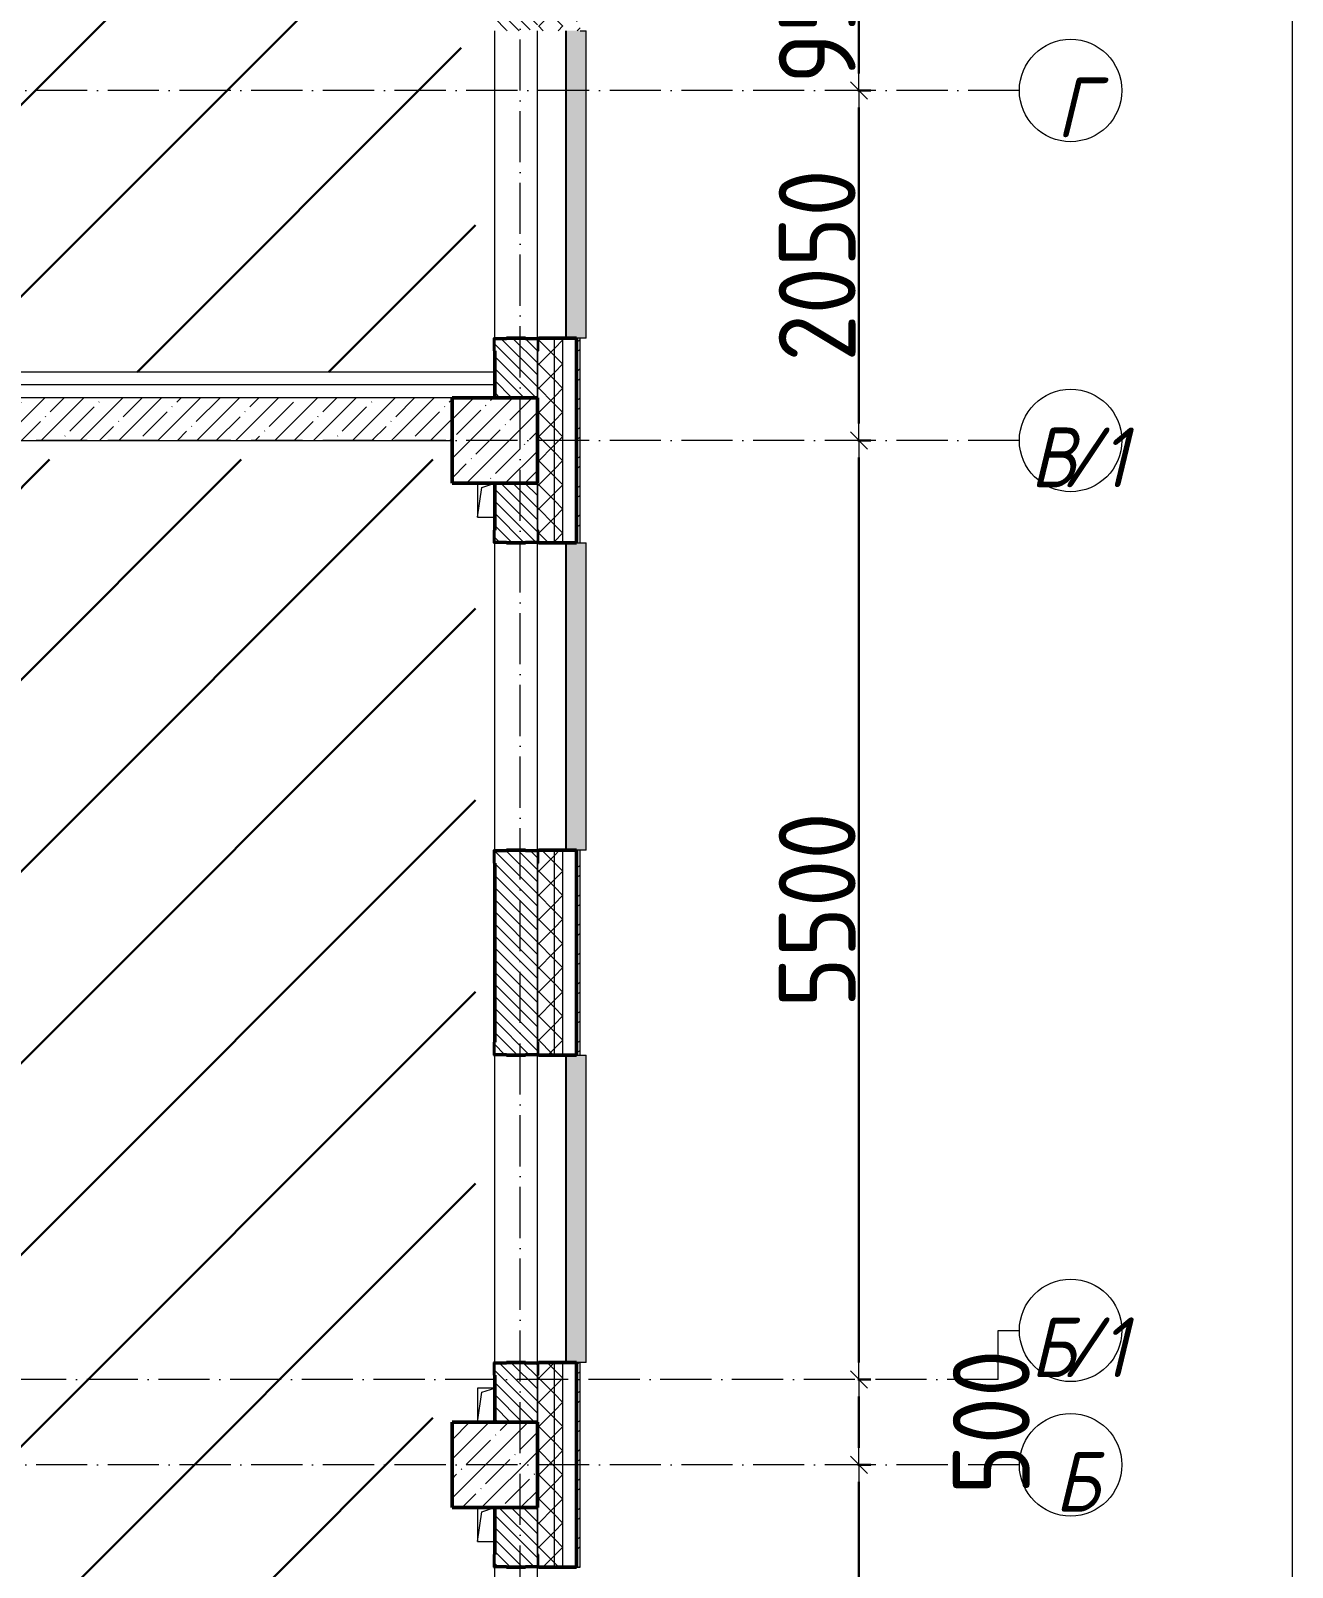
# Model space of a CAD drawing. Header units: millimetres. Extents: x -17017 to 628417, y -109036 to 199237.
# Drawn here: x 141541 to 148933, y 64445 to 73445 of the extents above; entities that cross this region are included whole.
import ezdxf

# ---------------------------------------------------------------- set-up
doc = ezdxf.new("R2010")
doc.units = ezdxf.units.MM
doc.linetypes.add('50_200_ШТРИХ_1Т_ш5_п1_п1_', pattern=[700, 500, -100, 0, -100])
for name, color, linetype, lineweight in [('3.1) ЖБ окна 1.2 м', 102, 'Continuous', 30), ('A-____-____-DIMS', 7, 'Continuous', 9), ('A-DETL-____-OTLN-4', 7, 'Continuous', 18), ('A-GENM-____-MCUT', 7, 'Continuous', 25), ('A-GENM-____-OTLN', 7, 'Continuous', 9), ('A-GENM-____-OTLN-1', 7, 'Continuous', 25), ('A-GLAZ-____-OTLN', 7, 'Continuous', 9), ('A-WALL-____-MCUT-1', 7, 'Continuous', 9), ('A-WALL-____-MCUT-2', 7, 'Continuous', 50), ('A-WALL-____-MCUT-3', 7, 'Continuous', 9), ('A-WALL-____-OTLN', 7, 'Continuous', 9), ('A-WALL-____-PATT-1', 7, 'Continuous', 9), ('A-WALL-FNSH-MCUT-1', 7, 'Continuous', 9), ('S-COLS-____-MCUT', 7, 'Continuous', 50), ('S-COLS-____-OTLN', 7, 'Continuous', 9), ('S-GRID-____-IDEN', 7, 'Continuous', 9), ('S-GRID-____-OTLN', 7, 'Continuous', 9), ('S-GRID-____-OTLN-1', 7, '50_200_ШТРИХ_1Т_ш5_п1_п1_', 9), ('стяжа', 7, 'Continuous', 30)]:
    doc.layers.add(name, color=color, linetype=linetype, lineweight=lineweight)
doc.layers.add('A-GLAZ-____-OTLN-1', color=7, linetype='Continuous', lineweight=9, true_color=0xc0c0c0)
doc.styles.add('ISOCPEUR_I', font='isocpeui.ttf', dxfattribs={"width": 0.9, "height": 2.5})
doc.styles.add('СПДС', font='isocpeur.ttf', dxfattribs={"width": 0.9})
doc.dimstyles.new('Размера А3', dxfattribs={"dimtxt": 200, "dimasz": 100, "dimexe": 70, "dimexo": 100, "dimgap": 20, "dimtad": 1, "dimdec": 0, "dimrnd": 10, "dimzin": 0, "dimdsep": 46, "dimtxsty": 'СПДС', "dimblk": 'ARROWHEAD_6', "dimcen": 1, "dimclrd": 256, "dimclre": 256, "dimclrt": 256, "dimazin": 0, "dimtfac": 1, "dimtdec": 0, "dimtmove": 2, "dimatfit": 3, "dimfxl": 1, "dimtolj": 1, "dimtzin": 0, "dimarcsym": 0})
pattern_1 = [(135, (43259.71, 63713.66), (-35.35534, -35.35534), [])]
pattern_2 = [(45, (43259.71, 63713.66), (-70.71068, 70.71068), []), (135, (43259.71, 63713.66), (-70.71068, -70.71068), [])]

# ---------------------------------------------------------------- blocks, each defined once
blk = doc.blocks.new('BSC_Колонна _Прямоугольная - 500х500-V22-АР1_План отверстий 2 этажа в осях 1-64_А-ГГ')
at = {"layer": 'S-COLS-____-OTLN'}
h = blk.add_hatch(dxfattribs=at)
h.set_pattern_fill('FP_51', color=256, style=0, pattern_type=2)
h.set_pattern_definition([(45, (-101000, -7331.04), (-114.04925, 114.04925), []), (45, (-100885.95, -7331.04), (-114.04925, 114.04925), [201.613, -40.323, 3.353, -36.97])])
h.paths.add_polyline_path([(-250, -250), (250, -250), (250, 250), (-250, 250)], flags=0)
at = {"layer": 'S-COLS-____-MCUT'}
for p, q in [((250, 250), (-250, 250)), ((-250, 250), (-250, -250)), ((250, -250), (250, 250)), ((-250, -250), (250, -250))]:
    blk.add_line(p, q, dxfattribs=at)
blk = doc.blocks.new('BSC_Колонна _Прямоугольная - 500х500-V77-АР1_План отверстий 2 этажа в осях 1-64_А-ГГ')
at = {"layer": 'S-COLS-____-OTLN'}
h = blk.add_hatch(dxfattribs=at)
h.set_pattern_fill('FP_106', color=256, style=0, pattern_type=2)
h.set_pattern_definition([(45, (-101000, -1331.04), (-114.04925, 114.04925), []), (45, (-100885.95, -1331.04), (-114.04925, 114.04925), [201.613, -40.323, 3.353, -36.97])])
h.paths.add_polyline_path([(-250, -250), (250, -250), (250, 250), (-250, 250)], flags=0)
at = {"layer": 'S-COLS-____-MCUT'}
for p, q in [((250, 250), (-250, 250)), ((-250, 250), (-250, -250)), ((250, -250), (250, 250)), ((-250, -250), (250, -250))]:
    blk.add_line(p, q, dxfattribs=at)
blk = doc.blocks.new('Фахверк_СКБ_Уголок - 250_2700-27497298-АР1_План отверстий 2 этажа в осях 1-64_А-ГГ')
at = {"layer": 'A-GENM-____-MCUT'}
for p, q in [((200, 181), (125, 181)), ((125, 181), (125, 106)), ((200, 175), (200, 181)), ((125, 106), (131, 106)), ((131, 106), (131, 175)), ((131, 175), (200, 175)), ((131, -6), (125, -6)), ((125, -6), (125, -81)), ((125, -81), (200, -81)), ((131, -75), (131, -6)), ((200, -75), (131, -75)), ((200, -81), (200, -75))]:
    blk.add_line(p, q, dxfattribs=at)
blk = doc.blocks.new('AR_Отверстие прямоугольное _в плите_ - AR_Отверстие прямоугольное _в плите_-V163-АР1_План отверстий 2 этажа в осях 1-64_А-ГГ')
at = {"layer": 'A-GENM-____-OTLN'}
for p, q in [((-50, 99.4), (-50, -100)), ((-25, 75), (48.3, 99.4)), ((-50, -100), (-25, 75)), ((-50, -100), (50, -100))]:
    blk.add_line(p, q, dxfattribs=at)
blk = doc.blocks.new('AR_Отверстие прямоугольное _в плите_ - AR_Отверстие прямоугольное _в плите_-V164-АР1_План отверстий 2 этажа в осях 1-64_А-ГГ')
at = {"layer": 'A-GENM-____-OTLN'}
for p, q in [((-50, 100), (-50, -100)), ((-25, 75), (50, 100)), ((-50, -100), (-25, 75)), ((-50, -100), (50, -100))]:
    blk.add_line(p, q, dxfattribs=at)
blk = doc.blocks.new('AR_Отверстие прямоугольное _в плите_ - AR_Отверстие прямоугольное _в плите_-V167-АР1_План отверстий 2 этажа в осях 1-64_А-ГГ')
at = {"layer": 'A-GENM-____-OTLN'}
for p, q in [((50, 100), (-50, 100)), ((-50, 100), (-50, -100)), ((-25, 75), (50, 100)), ((-50, -100), (-25, 75))]:
    blk.add_line(p, q, dxfattribs=at)
blk = doc.blocks.new('Отлив_СКБ - Отлив витража_120_НВФ-V194-АР1_План отверстий 2 этажа в осях 1-64_А-ГГ')
at = {"layer": 'A-GLAZ-____-OTLN-1'}
for points in [[(1800, -2), (1800, 0), (0, 0), (0, -2), (1544.5, -2)], [(1544.5, -120), (1800, -120), (1800, -2), (0, -2), (0, -120)]]:
    blk.add_hatch(color=256, dxfattribs=at).paths.add_polyline_path(points, flags=0)
at = {"layer": 'A-GLAZ-____-OTLN'}
for p, q in [((0, 0), (1800, 0)), ((1800, -2), (0, -2)), ((0, -120), (0, -83)), ((1800, -83), (1800, -120)), ((0, -120), (1800, -120))]:
    blk.add_line(p, q, dxfattribs=at)
blk = doc.blocks.new('Ось сетки - Круг_Ø6_00__ISO-2_5_0_9K_-25732049-АР1_План отверстий 2 этажа в осях 1-64_А-ГГ')
at = {"layer": 'S-GRID-____-IDEN'}
blk.add_circle((0, 0), 3, dxfattribs=at)
blk = doc.blocks.new('ARROWHEAD_6')
at = {"color": 0, "linetype": 'Continuous'}
for p, q in [((0, 0), (-1, 0)), ((-0.5, -0.5), (0.5, 0.5))]:
    blk.add_line(p, q, dxfattribs=at)
blk = doc.blocks.new('*D2692')
at = {"layer": 'A-____-____-DIMS', "lineweight": -2, "transparency": 16777216}
for p, q in [((87536.5, 460347), (87612.6, 460347)), ((87542.6, 457297), (87542.6, 460247)), ((87536.5, 457197), (87612.6, 457197))]:
    blk.add_line(p, q, dxfattribs=at)
at = {"layer": 'Defpoints', "color": 0, "transparency": 16777216}
for p in [(87436.5, 460347), (87542.6, 460347), (87436.5, 457197)]:
    blk.add_point(p, dxfattribs=at)
at = {"layer": 'A-____-____-DIMS', "lineweight": -2, "transparency": 16777216, "xscale": 100, "yscale": 100, "zscale": 100}
for p, rotation in [((87542.6, 460347), 90), ((87542.6, 457197), 270)]:
    blk.add_blockref('ARROWHEAD_6', p, dxfattribs=dict(at, rotation=rotation))
at = {"layer": 'A-____-____-DIMS', "transparency": 16777216, "insert": (87297.6, 458772), "char_height": 450, "attachment_point": 5, "rotation": 90, "style": 'СПДС'}
blk.add_mtext('\\A1;3150', dxfattribs=at)
blk = doc.blocks.new('*D2693')
at = {"layer": 'A-____-____-DIMS', "lineweight": -2, "transparency": 16777216}
for p, q in [((87536.5, 460847), (87612.6, 460847)), ((87542.6, 460447), (87542.6, 460747)), ((87536.5, 460347), (87612.6, 460347))]:
    blk.add_line(p, q, dxfattribs=at)
at = {"layer": 'Defpoints', "color": 0, "transparency": 16777216}
for p in [(87436.5, 460847), (87542.6, 460847), (87436.5, 460347)]:
    blk.add_point(p, dxfattribs=at)
at = {"layer": 'A-____-____-DIMS', "lineweight": -2, "transparency": 16777216, "xscale": 100, "yscale": 100, "zscale": 100}
for p, rotation in [((87542.6, 460847), 90), ((87542.6, 460347), 270)]:
    blk.add_blockref('ARROWHEAD_6', p, dxfattribs=dict(at, rotation=rotation))
at = {"layer": 'A-____-____-DIMS', "transparency": 16777216, "insert": (88317.6, 460597), "char_height": 450, "attachment_point": 5, "rotation": 90, "style": 'СПДС'}
blk.add_mtext('\\A1;500', dxfattribs=at)
blk = doc.blocks.new('*D2694')
at = {"layer": 'A-____-____-DIMS', "lineweight": -2, "transparency": 16777216}
for p, q in [((87536.5, 466347), (87612.6, 466347)), ((87542.6, 460947), (87542.6, 466247)), ((87536.5, 460847), (87612.6, 460847))]:
    blk.add_line(p, q, dxfattribs=at)
at = {"layer": 'Defpoints', "color": 0, "transparency": 16777216}
for p in [(87436.5, 466347), (87542.6, 466347), (87436.5, 460847)]:
    blk.add_point(p, dxfattribs=at)
at = {"layer": 'A-____-____-DIMS', "lineweight": -2, "transparency": 16777216, "xscale": 100, "yscale": 100, "zscale": 100}
for p, rotation in [((87542.6, 466347), 90), ((87542.6, 460847), 270)]:
    blk.add_blockref('ARROWHEAD_6', p, dxfattribs=dict(at, rotation=rotation))
at = {"layer": 'A-____-____-DIMS', "transparency": 16777216, "insert": (87297.6, 463597), "char_height": 450, "attachment_point": 5, "rotation": 90, "style": 'СПДС'}
blk.add_mtext('\\A1;5500', dxfattribs=at)
blk = doc.blocks.new('*D2695')
at = {"layer": 'A-____-____-DIMS', "lineweight": -2, "transparency": 16777216}
for p, q in [((87536.5, 468397), (87612.6, 468397)), ((87542.6, 466447), (87542.6, 468297)), ((87536.5, 466347), (87612.6, 466347))]:
    blk.add_line(p, q, dxfattribs=at)
at = {"layer": 'Defpoints', "color": 0, "transparency": 16777216}
for p in [(87436.5, 468397), (87542.6, 468397), (87436.5, 466347)]:
    blk.add_point(p, dxfattribs=at)
at = {"layer": 'A-____-____-DIMS', "lineweight": -2, "transparency": 16777216, "xscale": 100, "yscale": 100, "zscale": 100}
for p, rotation in [((87542.6, 468397), 90), ((87542.6, 466347), 270)]:
    blk.add_blockref('ARROWHEAD_6', p, dxfattribs=dict(at, rotation=rotation))
at = {"layer": 'A-____-____-DIMS', "transparency": 16777216, "insert": (87297.6, 467372), "char_height": 450, "attachment_point": 5, "rotation": 90, "style": 'СПДС'}
blk.add_mtext('\\A1;2050', dxfattribs=at)
blk = doc.blocks.new('*D2696')
at = {"layer": 'A-____-____-DIMS', "lineweight": -2, "transparency": 16777216}
for p, q in [((87536.5, 469347), (87612.6, 469347)), ((87542.6, 468497), (87542.6, 469247)), ((87536.5, 468397), (87612.6, 468397))]:
    blk.add_line(p, q, dxfattribs=at)
at = {"layer": 'Defpoints', "color": 0, "transparency": 16777216}
for p in [(87436.5, 469347), (87542.6, 469347), (87436.5, 468397)]:
    blk.add_point(p, dxfattribs=at)
at = {"layer": 'A-____-____-DIMS', "lineweight": -2, "transparency": 16777216, "xscale": 100, "yscale": 100, "zscale": 100}
for p, rotation in [((87542.6, 469347), 90), ((87542.6, 468397), 270)]:
    blk.add_blockref('ARROWHEAD_6', p, dxfattribs=dict(at, rotation=rotation))
at = {"layer": 'A-____-____-DIMS', "transparency": 16777216, "insert": (87297.6, 468872), "char_height": 450, "attachment_point": 5, "rotation": 90, "style": 'СПДС'}
blk.add_mtext('\\A1;950', dxfattribs=at)
blk = doc.blocks.new('2этаж')
at = {"layer": 'S-GRID-____-OTLN-1', "color": 251, "ltscale": 0.6, "true_color": 0x636466}
for p, q in [((85558.3, 454533.3), (85558.3, 508896.9)), ((88482.7, 468397), (-20037.2, 468397)), ((88482.7, 466347), (77429.6, 466347)), ((88359, 460847), (-20260.4, 460847)), ((88482.7, 460347), (77429.6, 460347))]:
    blk.add_line(p, q, dxfattribs=at)
at = {"layer": 'S-GRID-____-IDEN', "char_height": 350, "attachment_point": 1, "style": 'ISOCPEUR_I'}
for s, insert, width in [('\\fISOCPEUR|b0|i1|c204|p34|;\\W.9;Г', (88698.9, 468473.1), 202.025), ('\\fISOCPEUR|b0|i1|c204|p34|;\\W.9;В', (88547.3, 466423.1), 223.671), ('/1', (88731.8, 466423.1), 346.329), ('\\fISOCPEUR|b0|i1|c204|p34|;\\W.9;Б', (88547.3, 461210.5), 223.671), ('/1', (88731.8, 461210.5), 346.329), ('\\fISOCPEUR|b0|i1|c204|p34|;\\W.9;Б', (88689.9, 460423.1), 223.671)]:
    blk.add_mtext(s, dxfattribs=dict(at, insert=insert, width=width))
at = {"layer": 'A-____-____-DIMS'}
for base, p1, p2, picture, middle in [((87542.6, 469347), (87436.5, 468397), (87436.5, 469347), '*D2696', (87297.6, 468872)), ((87542.6, 468397), (87436.5, 466347), (87436.5, 468397), '*D2695', (87297.6, 467372)), ((87542.6, 466347), (87436.5, 460847), (87436.5, 466347), '*D2694', (87297.6, 463597)), ((87542.6, 460847), (87436.5, 460347), (87436.5, 460847), '*D2693', (88317.6, 460597)), ((87542.6, 460347), (87436.5, 457197), (87436.5, 460347), '*D2692', (87297.6, 458772))]:
    dim = blk.add_linear_dim(base=base, p1=p1, p2=p2, angle=90, dimstyle='Размера А3', override={"dimtxt": 450}, dxfattribs=at)
    dim.commit()
    dim.dimension.update_dxf_attribs({"geometry": picture, "text_midpoint": middle})

msp = doc.modelspace()

# ---------------------------------------------------------------- hatches: boundary and pattern name
at = {"layer": 'A-WALL-____-PATT-1'}
h = msp.add_hatch(dxfattribs=at)
h.set_pattern_fill('FP_1', color=256, style=0, pattern_type=2)
h.set_pattern_definition(pattern_2)
h.paths.add_polyline_path([(144609.7, 61694.7), (144609.7, 62644.7), (144515.7, 62644.7), (144515.7, 62569.7), (144509.7, 62569.7), (144509.7, 61694.7)], flags=0)
h.paths.add_polyline_path([(144515.7, 64444.7), (144609.7, 64444.7), (144609.7, 65644.7), (144515.7, 65644.7), (144515.7, 65569.7), (144509.7, 65569.7), (144509.7, 64519.7), (144515.7, 64519.7), (144515.7, 64449.6)], flags=0)
h.paths.add_polyline_path([(144515.7, 67444.7), (144609.7, 67444.7), (144609.7, 68644.7), (144515.7, 68644.7), (144515.7, 68569.7), (144509.7, 68569.7), (144509.7, 67519.7), (144515.7, 67519.7), (144515.7, 67450.7)], flags=0)
h.paths.add_polyline_path([(144609.7, 70444.7), (144609.7, 71644.7), (144515.7, 71644.7), (144515.7, 71569.7), (144509.7, 71569.7), (144509.7, 70519.7), (144515.7, 70519.7), (144515.7, 70444.7)], flags=0)
h.paths.add_polyline_path([(144609.7, 73444.7), (144609.7, 74644.7), (144515.7, 74644.7), (144515.7, 74569.7), (144509.7, 74569.7), (144509.7, 73519.7), (144515.7, 73519.7), (144515.7, 73444.7)], flags=0)
h.paths.add_polyline_path([(144609.7, 76444.7), (144609.7, 77644.7), (144515.7, 77644.7), (144515.7, 77569.7), (144509.7, 77569.7), (144509.7, 76519.7), (144515.7, 76519.7), (144515.7, 76444.7)], flags=0)
h.paths.add_polyline_path([(144515.7, 79444.7), (144609.7, 79444.7), (144609.7, 80644.7), (144515.7, 80644.7), (144515.7, 80569.7), (144509.7, 80569.7), (144509.7, 79519.7), (144515.7, 79519.7), (144515.7, 79450.7)], flags=0)
h.paths.add_polyline_path([(144515.7, 82444.7), (144609.7, 82444.7), (144609.7, 83644.7), (144515.7, 83644.7), (144515.7, 83569.7), (144509.7, 83569.7), (144509.7, 82519.7), (144515.7, 82519.7), (144515.7, 82450.7)], flags=0)
h.paths.add_polyline_path([(144609.7, 88444.7), (144609.7, 89644.7), (144515.7, 89644.7), (144515.7, 89569.7), (144509.7, 89569.7), (144509.7, 88519.7), (144515.7, 88519.7), (144515.7, 88444.7)], flags=0)
h.paths.add_polyline_path([(144515.7, 91444.7), (144609.7, 91444.7), (144609.7, 92644.7), (144515.7, 92644.7), (144515.7, 92569.7), (144509.7, 92569.7), (144509.7, 91519.7), (144515.7, 91519.7), (144515.7, 91450.7)], flags=0)
h.paths.add_polyline_path([(144515.7, 94444.7), (144609.7, 94444.7), (144609.7, 95644.7), (144515.7, 95644.7), (144515.7, 95569.7), (144509.7, 95569.7), (144509.7, 94519.7), (144515.7, 94519.7), (144515.7, 94450.7)], flags=0)
h.paths.add_polyline_path([(144609.7, 97444.7), (144609.7, 98644.7), (144515.7, 98644.7), (144515.7, 98569.7), (144509.7, 98569.7), (144509.7, 97519.7), (144515.7, 97519.7), (144515.7, 97444.7)], flags=0)
h.paths.add_polyline_path([(144515.7, 100444.7), (144609.7, 100444.7), (144609.7, 101644.7), (144515.7, 101644.7), (144515.7, 101569.7), (144509.7, 101569.7), (144509.7, 100519.7), (144515.7, 100519.7), (144515.7, 100450.7)], flags=0)
h.paths.add_polyline_path([(144609.7, 103444.7), (144609.7, 104644.7), (144515.7, 104644.7), (144515.7, 104569.7), (144509.7, 104569.7), (144509.7, 103519.7), (144515.7, 103519.7), (144515.7, 103444.7)], flags=0)
h.paths.add_polyline_path([(144515.7, 109444.7), (144609.7, 109444.7), (144609.7, 110509.7), (144509.7, 110509.7), (144509.7, 109519.7), (144515.7, 109519.7), (144515.7, 109450.7)], flags=0)
h = msp.add_hatch(dxfattribs=at)
h.set_pattern_fill('FP_1', color=256, style=0, pattern_type=2)
h.set_pattern_definition(pattern_2)
h.paths.add_polyline_path([(144609.7, 61644.7), (144659.7, 61644.7), (144659.7, 62644.7), (144609.7, 62644.7), (144609.7, 61694.7)], flags=0)
h.paths.add_polyline_path([(144609.7, 64444.7), (144659.7, 64444.7), (144659.7, 65644.7), (144609.7, 65644.7), (144609.7, 64449.6)], flags=0)
h.paths.add_polyline_path([(144659.7, 67444.7), (144659.7, 68644.7), (144609.7, 68644.7), (144609.7, 67444.7)], flags=0)
h.paths.add_polyline_path([(144609.7, 70444.7), (144659.7, 70444.7), (144659.7, 71644.7), (144609.7, 71644.7), (144609.7, 70469.5)], flags=0)
h.paths.add_polyline_path([(144609.7, 73444.7), (144659.7, 73444.7), (144659.7, 74644.7), (144609.7, 74644.7), (144609.7, 73909.5)], flags=0)
h.paths.add_polyline_path([(144659.7, 76444.7), (144659.7, 77644.7), (144609.7, 77644.7), (144609.7, 76444.7)], flags=0)
h.paths.add_polyline_path([(144609.7, 79444.7), (144659.7, 79444.7), (144659.7, 80644.7), (144609.7, 80644.7), (144609.7, 79929.5)], flags=0)
h.paths.add_polyline_path([(144609.7, 82444.7), (144659.7, 82444.7), (144659.7, 83644.7), (144609.7, 83644.7), (144609.7, 83369.4)], flags=0)
h.paths.add_polyline_path([(144659.7, 88444.7), (144659.7, 89644.7), (144609.7, 89644.7), (144609.7, 88444.7)], flags=0)
h.paths.add_polyline_path([(144659.7, 91444.7), (144659.7, 92644.7), (144609.7, 92644.7), (144609.7, 91444.7)], flags=0)
h.paths.add_polyline_path([(144659.7, 94444.7), (144659.7, 95644.7), (144609.7, 95644.7), (144609.7, 94444.7)], flags=0)
h.paths.add_polyline_path([(144659.7, 97444.7), (144659.7, 98644.7), (144609.7, 98644.7), (144609.7, 97444.7)], flags=0)
h.paths.add_polyline_path([(144609.7, 100444.7), (144659.7, 100444.7), (144659.7, 101644.7), (144609.7, 101644.7), (144609.7, 100569.3)], flags=0)
h.paths.add_polyline_path([(144659.7, 103444.7), (144659.7, 104644.7), (144609.7, 104644.7), (144609.7, 103444.7)], flags=0)
h.paths.add_polyline_path([(144609.7, 109444.7), (144659.7, 109444.7), (144659.7, 110509.7), (144609.7, 110509.7), (144609.7, 110029.2)], flags=0)
h = msp.add_hatch(dxfattribs=at)
h.set_pattern_fill('FP_3', color=256, style=0, pattern_type=2)
h.set_pattern_definition([(45, (43259.71, 63713.66), (-85.53659, 85.53659), []), (45, (43316.74, 63713.66), (-85.53659, 85.53659), [])])
h.paths.add_polyline_path([(144739.7, 61544.7), (144759.7, 61544.7), (144759.7, 62644.7), (144739.7, 62644.7), (144739.7, 61564.7)], flags=0)
h.paths.add_polyline_path([(144759.7, 64444.7), (144759.7, 65644.7), (144739.7, 65644.7), (144739.7, 64444.7)], flags=0)
h.paths.add_polyline_path([(144759.7, 67444.7), (144759.7, 68644.7), (144739.7, 68644.7), (144739.7, 67444.7)], flags=0)
h.paths.add_polyline_path([(144759.7, 70444.7), (144759.7, 71644.7), (144739.7, 71644.7), (144739.7, 70444.7)], flags=0)
h.paths.add_polyline_path([(144739.7, 73444.7), (144759.7, 73444.7), (144759.7, 74644.7), (144739.7, 74644.7), (144739.7, 73909.5)], flags=0)
h.paths.add_polyline_path([(144739.7, 76444.7), (144759.7, 76444.7), (144759.7, 77644.7), (144739.7, 77644.7), (144739.7, 76489.5)], flags=0)
h.paths.add_polyline_path([(144739.7, 79444.7), (144759.7, 79444.7), (144759.7, 80644.7), (144739.7, 80644.7), (144739.7, 79929.5)], flags=0)
h.paths.add_polyline_path([(144739.7, 82444.7), (144759.7, 82444.7), (144759.7, 83644.7), (144739.7, 83644.7), (144739.7, 83369.4)], flags=0)
h.paths.add_polyline_path([(144759.7, 88444.7), (144759.7, 89644.7), (144739.7, 89644.7), (144739.7, 88444.7)], flags=0)
h.paths.add_polyline_path([(144739.7, 91444.7), (144759.7, 91444.7), (144759.7, 92644.7), (144739.7, 92644.7), (144739.7, 91969.4)], flags=0)
h.paths.add_polyline_path([(144739.7, 94444.7), (144759.7, 94444.7), (144759.7, 95644.7), (144739.7, 95644.7), (144739.7, 95409.4)], flags=0)
h.paths.add_polyline_path([(144739.7, 97444.7), (144759.7, 97444.7), (144759.7, 98644.7), (144739.7, 98644.7), (144739.7, 97989.3)], flags=0)
h.paths.add_polyline_path([(144759.7, 100444.7), (144759.7, 101644.7), (144739.7, 101644.7), (144739.7, 100444.7)], flags=0)
h.paths.add_polyline_path([(144739.7, 103444.7), (144759.7, 103444.7), (144759.7, 104644.7), (144739.7, 104644.7), (144739.7, 104009.3)], flags=0)
h.paths.add_polyline_path([(144759.7, 109444.7), (144759.7, 110509.7), (144739.7, 110509.7), (144739.7, 109444.7)], flags=0)
h = msp.add_hatch(dxfattribs=at)
h.set_pattern_fill('FP_6', color=256, style=0, pattern_type=2)
h.set_pattern_definition(pattern_1)
h.paths.add_polyline_path([(144259.7, 71294.7), (144509.7, 71294.7), (144509.7, 71638.7), (144440.7, 71638.7), (144440.7, 71644.7), (144328.7, 71644.7), (144328.7, 71638.7), (144259.7, 71638.7), (144259.7, 71329.5)], flags=0)
h.paths.add_polyline_path([(144440.7, 73444.7), (144440.7, 73450.7), (144509.7, 73450.7), (144509.7, 73794.7), (144259.7, 73794.7), (144259.7, 73450.7), (144328.7, 73450.7), (144328.7, 73444.7)], flags=0)
h = msp.add_hatch(dxfattribs=at)
h.set_pattern_fill('FP_25', color=256, style=0, pattern_type=2)
h.set_pattern_definition([(45, (43259.71, 63713.66), (-114.04925, 114.04925), []), (45, (43373.76, 63713.66), (-114.04925, 114.04925), [201.612, -40.322, 3.353, -36.97])])
h.paths.add_polyline_path([(144009.7, 71044.7), (144009.7, 71294.7), (137009.7, 71294.7), (137009.7, 71044.7), (143991.5, 71044.7)], flags=0)
h = msp.add_hatch(dxfattribs=at)
h.set_pattern_fill('FP_6', color=256, style=0, pattern_type=2)
h.set_pattern_definition(pattern_1)
h.paths.add_polyline_path([(144259.7, 65294.7), (144509.7, 65294.7), (144509.7, 65638.7), (144440.7, 65638.7), (144440.7, 65644.7), (144328.7, 65644.7), (144328.7, 65638.7), (144259.7, 65638.7), (144259.7, 65309.6)], flags=0)
h.paths.add_polyline_path([(144440.7, 67444.7), (144440.7, 67450.7), (144509.7, 67450.7), (144509.7, 68638.7), (144440.7, 68638.7), (144440.7, 68644.7), (144328.7, 68644.7), (144328.7, 68638.7), (144259.7, 68638.7), (144259.7, 67450.7), (144328.7, 67450.7), (144328.7, 67444.7)], flags=0)
h.paths.add_polyline_path([(144440.7, 70444.7), (144440.7, 70450.7), (144509.7, 70450.7), (144509.7, 70794.7), (144259.7, 70794.7), (144259.7, 70450.7), (144328.7, 70450.7), (144328.7, 70444.7)], flags=0)
h = msp.add_hatch(dxfattribs=at)
h.set_pattern_fill('FP_6', color=256, style=0, pattern_type=2)
h.set_pattern_definition(pattern_1)
h.paths.add_polyline_path([(144509.7, 62294.7), (144509.7, 62638.7), (144440.7, 62638.7), (144440.7, 62644.7), (144328.7, 62644.7), (144328.7, 62638.7), (144259.7, 62638.7), (144259.7, 62294.7), (144440.7, 62294.7)], flags=0)
h.paths.add_polyline_path([(144440.7, 64444.7), (144440.7, 64450.7), (144509.7, 64450.7), (144509.7, 64794.7), (144259.7, 64794.7), (144259.7, 64450.7), (144328.7, 64449.6), (144328.7, 64444.7)], flags=0)
at = {"layer": 'стяжа'}
h = msp.add_hatch(dxfattribs=at)
h.set_pattern_fill('ANSI31', color=5, scale=250)
h.paths.add_polyline_path([(144147.7, 64344.7), (143897.7, 64344.7), (143897.7, 65744.7), (144147.7, 65744.7), (144147.7, 70352.7), (143909.7, 70352.7), (143909.7, 70932.7), (137521.7, 70932.7), (137521.7, 67482.7), (137221.7, 67482.7), (137221.7, 64682.7), (136821.7, 64682.7), (136821.7, 62406.7), (137121.7, 62406.7), (137121.7, 62194.7), (143897.7, 62194.7), (143897.7, 62406.7), (144147.7, 62406.7)])
edge = h.paths.add_edge_path(flags=16)
edge.add_arc((142258.9, 66444.5), 240, 0, 360)
h.paths.add_polyline_path([(143897.7, 74744.7), (144147.7, 74744.7), (144147.7, 79339.7), (143889.7, 79339.7), (143889.7, 79932.7), (137321.7, 79932.7), (137321.7, 78582.7), (136821.7, 78582.7), (136821.7, 75806.7), (137221.7, 75806.7), (137221.7, 73682.7), (136821.7, 73682.7), (136821.7, 71444.7), (144147.7, 71444.7), (144147.7, 73344.7), (143897.7, 73344.7)])
edge = h.paths.add_edge_path(flags=16)
edge.add_arc((140122.9, 75543.5), 240, 0, 360)
edge = h.paths.add_edge_path()
edge.add_arc((140122.9, 92549.1), 240, 0, 360)
h.paths.add_polyline_path([(144147.7, 100682.7), (143897.7, 100682.7), (143897.7, 101406.7), (144147.7, 101406.7), (144147.7, 103977.7), (143814.7, 103977.7), (143814.7, 104277.7), (144147.7, 104277.7), (144147.7, 106032.7), (143897.7, 106032.7), (143897.7, 106756.7), (144147.7, 106756.7), (144147.7, 109544.7), (143897.7, 109544.7), (143897.7, 110182.7), (137121.7, 110182.7), (137121.7, 109882.7), (136821.7, 109882.7), (136821.7, 107906.7), (137271.7, 107906.7), (137271.7, 106032.7), (136821.7, 106032.7), (136821.7, 103006.7), (137271.7, 103006.7), (137271.7, 100682.7), (136821.7, 100682.7), (136821.7, 98406.7), (143907.7, 98406.7), (143907.7, 98744.7), (144147.7, 98744.7)])
edge = h.paths.add_edge_path(flags=16)
edge.add_arc((139925.9, 103448.4), 240, 0, 360)
h.paths.add_polyline_path([(136397.7, 105682.7), (135847.7, 105682.7), (135847.7, 107306.7), (136397.7, 107306.7), (136397.7, 110432.7), (136459.7, 110738.7), (136459.7, 107000.7), (132209.7, 106500.7), (132209.7, 109338.7), (132321.7, 109532.7), (132321.7, 107306.7), (132621.7, 107306.7), (132621.7, 90006.7), (133221.7, 90006.7), (133221.7, 88794.7), (136397.7, 88794.7)])
edge = h.paths.add_edge_path(flags=16)
edge.add_arc((135395.7, 104177.1), 240, 0, 360)
h.paths.add_polyline_path([(136397.7, 88794.7), (133221.7, 88794.7), (133221.7, 86232.7), (132621.7, 83251.2), (132621.7, 69906.7), (133121.7, 69906.7), (133121.7, 62156.7), (136061.7, 62156.7), (136061.7, 62406.7), (136397.7, 88494.7)])
edge = h.paths.add_edge_path(flags=16)
edge.add_arc((134875.9, 76434.7), 240, 0, 360)
h.paths.add_polyline_path([(144147.7, 88326.7), (143897.7, 88326.7), (143897.7, 88682.7), (137271.7, 88682.7), (137271.7, 87982.7), (136821.7, 87982.7), (136821.7, 86014.7), (137421.7, 86014.7), (137421.7, 84582.7), (137221.7, 84582.7), (137221.7, 82684.7), (136821.7, 82684.7), (136821.7, 80444.7), (143897.7, 80444.7), (143897.7, 80739.2), (144147.7, 80739.2), (144147.7, 82682.7), (143897.7, 82682.7), (143897.7, 83406.7), (144147.7, 83406.7)])
edge = h.paths.add_edge_path(flags=16)
edge.add_arc((142332.9, 82335.2), 240, 0, 360)
h.paths.add_polyline_path([(141916.2, 82101.8), (142579.3, 82101.8), (142579.3, 82581.8), (141916.2, 82581.8)], flags=16)

# ---------------------------------------------------------------- linework, layer by layer
at = {"color": 1, "lineweight": 0}
msp.add_lwpolyline([(35696.9, 156516.4), (148932.9, 156516.4), (148932.9, 57688.4), (35696.9, 57688.4)], close=True, dxfattribs=at)
at = {"layer": 'A-DETL-____-OTLN-4'}
for p, q in [((144259.7, 71444.7), (136709.7, 71444.7)), ((144259.7, 71369.7), (136709.7, 71369.7))]:
    msp.add_line(p, q, dxfattribs=at)
at = {"layer": 'A-WALL-____-MCUT-1'}
for p, q in [((144009.7, 71294.7), (137009.7, 71294.7)), ((137009.7, 71044.7), (144009.7, 71044.7))]:
    msp.add_line(p, q, dxfattribs=at)
at = {"layer": 'A-WALL-____-MCUT-2'}
for p, q in [((144440.7, 71644.7), (144328.7, 71644.7)), ((144739.7, 71644.7), (144515.7, 71644.7)), ((144739.7, 70444.7), (144739.7, 71644.7)), ((144259.7, 71569.7), (144259.7, 71294.7)), ((144259.7, 70794.7), (144259.7, 70519.7)), ((144328.7, 70444.7), (144440.7, 70444.7)), ((144515.7, 70444.7), (144739.7, 70444.7)), ((144440.7, 68644.7), (144328.7, 68644.7)), ((144739.7, 68644.7), (144515.7, 68644.7)), ((144739.7, 67444.7), (144739.7, 68644.7)), ((144259.7, 68569.7), (144259.7, 67519.7)), ((144328.7, 67444.7), (144440.7, 67444.7)), ((144515.7, 67444.7), (144739.7, 67444.7)), ((144440.7, 65644.7), (144328.7, 65644.7)), ((144739.7, 65644.7), (144515.7, 65644.7)), ((144739.7, 64444.7), (144739.7, 65644.7)), ((144259.7, 65569.7), (144259.7, 65294.7)), ((144259.7, 64794.7), (144259.7, 64519.7)), ((144328.7, 64444.7), (144440.7, 64444.7)), ((144515.7, 64444.7), (144739.7, 64444.7))]:
    msp.add_line(p, q, dxfattribs=at)
at = {"layer": 'A-WALL-____-MCUT-3'}
for p, q in [((144609.7, 70444.7), (144609.7, 71644.7)), ((144659.7, 70444.7), (144659.7, 71644.7)), ((144509.7, 71294.7), (144509.7, 71569.7)), ((144509.7, 71569.7), (144509.7, 71294.7)), ((144509.7, 70519.7), (144509.7, 70794.7)), ((144509.7, 70794.7), (144509.7, 70519.7)), ((144609.7, 67444.7), (144609.7, 68644.7)), ((144659.7, 67444.7), (144659.7, 68644.7)), ((144509.7, 67519.7), (144509.7, 68569.7)), ((144509.7, 68569.7), (144509.7, 67519.7)), ((144609.7, 64444.7), (144609.7, 65644.7)), ((144659.7, 64444.7), (144659.7, 65644.7)), ((144509.7, 65294.7), (144509.7, 65569.7)), ((144509.7, 65569.7), (144509.7, 65294.7)), ((144509.7, 64519.7), (144509.7, 64794.7)), ((144509.7, 64794.7), (144509.7, 64519.7))]:
    msp.add_line(p, q, dxfattribs=at)
at = {"layer": 'A-WALL-____-OTLN'}
for p, q in [((144259.7, 71644.7), (144259.7, 73444.7)), ((144509.7, 71644.7), (144509.7, 73444.7)), ((144259.7, 68644.7), (144259.7, 70444.7)), ((144509.7, 68644.7), (144509.7, 70444.7)), ((144259.7, 65644.7), (144259.7, 67444.7)), ((144509.7, 65644.7), (144509.7, 67444.7)), ((144259.7, 62644.7), (144259.7, 64444.7)), ((144509.7, 62644.7), (144509.7, 64444.7))]:
    msp.add_line(p, q, dxfattribs=at)
at = {"layer": 'A-WALL-FNSH-MCUT-1'}
for p, q in [((144759.7, 71644.7), (144739.7, 71644.7)), ((144739.7, 71644.7), (144739.7, 70444.7)), ((144759.7, 70444.7), (144759.7, 71644.7)), ((144739.7, 70444.7), (144759.7, 70444.7)), ((144759.7, 68644.7), (144739.7, 68644.7)), ((144739.7, 68644.7), (144739.7, 67444.7)), ((144759.7, 67444.7), (144759.7, 68644.7)), ((144739.7, 67444.7), (144759.7, 67444.7)), ((144759.7, 65644.7), (144739.7, 65644.7)), ((144739.7, 65644.7), (144739.7, 64444.7)), ((144759.7, 64444.7), (144759.7, 65644.7)), ((144739.7, 64444.7), (144759.7, 64444.7))]:
    msp.add_line(p, q, dxfattribs=at)
at = {"layer": 'S-GRID-____-OTLN'}
for p, q in [((147210.3, 65832.1), (147334.1, 65832.1)), ((147210.3, 65544.7), (147210.3, 65832.1))]:
    msp.add_line(p, q, dxfattribs=at)

# ---------------------------------------------------------------- block references
at = {"layer": '3.1) ЖБ окна 1.2 м'}
msp.add_blockref('2этаж', (58851.4, -395302.3), dxfattribs=at)
at = {"layer": 'A-GENM-____-OTLN'}
for name, p in [('AR_Отверстие прямоугольное _в плите_ - AR_Отверстие прямоугольное _в плите_-V164-АР1_План отверстий 2 этажа в осях 1-64_А-ГГ', (144209.7, 70694.7)), ('AR_Отверстие прямоугольное _в плите_ - AR_Отверстие прямоугольное _в плите_-V167-АР1_План отверстий 2 этажа в осях 1-64_А-ГГ', (144209.7, 65394.7)), ('AR_Отверстие прямоугольное _в плите_ - AR_Отверстие прямоугольное _в плите_-V163-АР1_План отверстий 2 этажа в осях 1-64_А-ГГ', (144209.7, 64695.3))]:
    msp.add_blockref(name, p, dxfattribs=at)
at = {"layer": 'A-GENM-____-OTLN-1'}
for p, rotation in [((144334.7, 71769.7), 269.9999999999999), ((144434.7, 70319.7), 89.9999999999999), ((144334.7, 68769.7), 269.9999999999999), ((144434.7, 67319.7), 89.9999999999999), ((144334.7, 65769.7), 269.9999999999999), ((144434.7, 64319.7), 89.9999999999999)]:
    msp.add_blockref('Фахверк_СКБ_Уголок - 250_2700-27497298-АР1_План отверстий 2 этажа в осях 1-64_А-ГГ', p, dxfattribs=dict(at, rotation=rotation))
at = {"layer": 'A-GLAZ-____-OTLN', "rotation": 90}
for p in [(144676.7, 71644.7), (144676.7, 68644.7), (144676.7, 65644.7)]:
    msp.add_blockref('Отлив_СКБ - Отлив витража_120_НВФ-V194-АР1_План отверстий 2 этажа в осях 1-64_А-ГГ', p, dxfattribs=at)
at = {"layer": 'S-COLS-____-OTLN'}
for name, p in [('BSC_Колонна _Прямоугольная - 500х500-V22-АР1_План отверстий 2 этажа в осях 1-64_А-ГГ', (144259.7, 71044.7)), ('BSC_Колонна _Прямоугольная - 500х500-V77-АР1_План отверстий 2 этажа в осях 1-64_А-ГГ', (144259.7, 65044.7))]:
    msp.add_blockref(name, p, dxfattribs=at)
at = {"layer": 'S-GRID-____-IDEN', "xscale": 99.99999999999993, "yscale": 99.99999999999993, "zscale": 99.99999999999993, "rotation": 89.99999999999982}
for p in [(147634.1, 73094.7), (147634.1, 71044.7), (147634.1, 65832.1), (147634.1, 65044.7)]:
    msp.add_blockref('Ось сетки - Круг_Ø6_00__ISO-2_5_0_9K_-25732049-АР1_План отверстий 2 этажа в осях 1-64_А-ГГ', p, dxfattribs=at)

doc.saveas('drawing.dxf')
